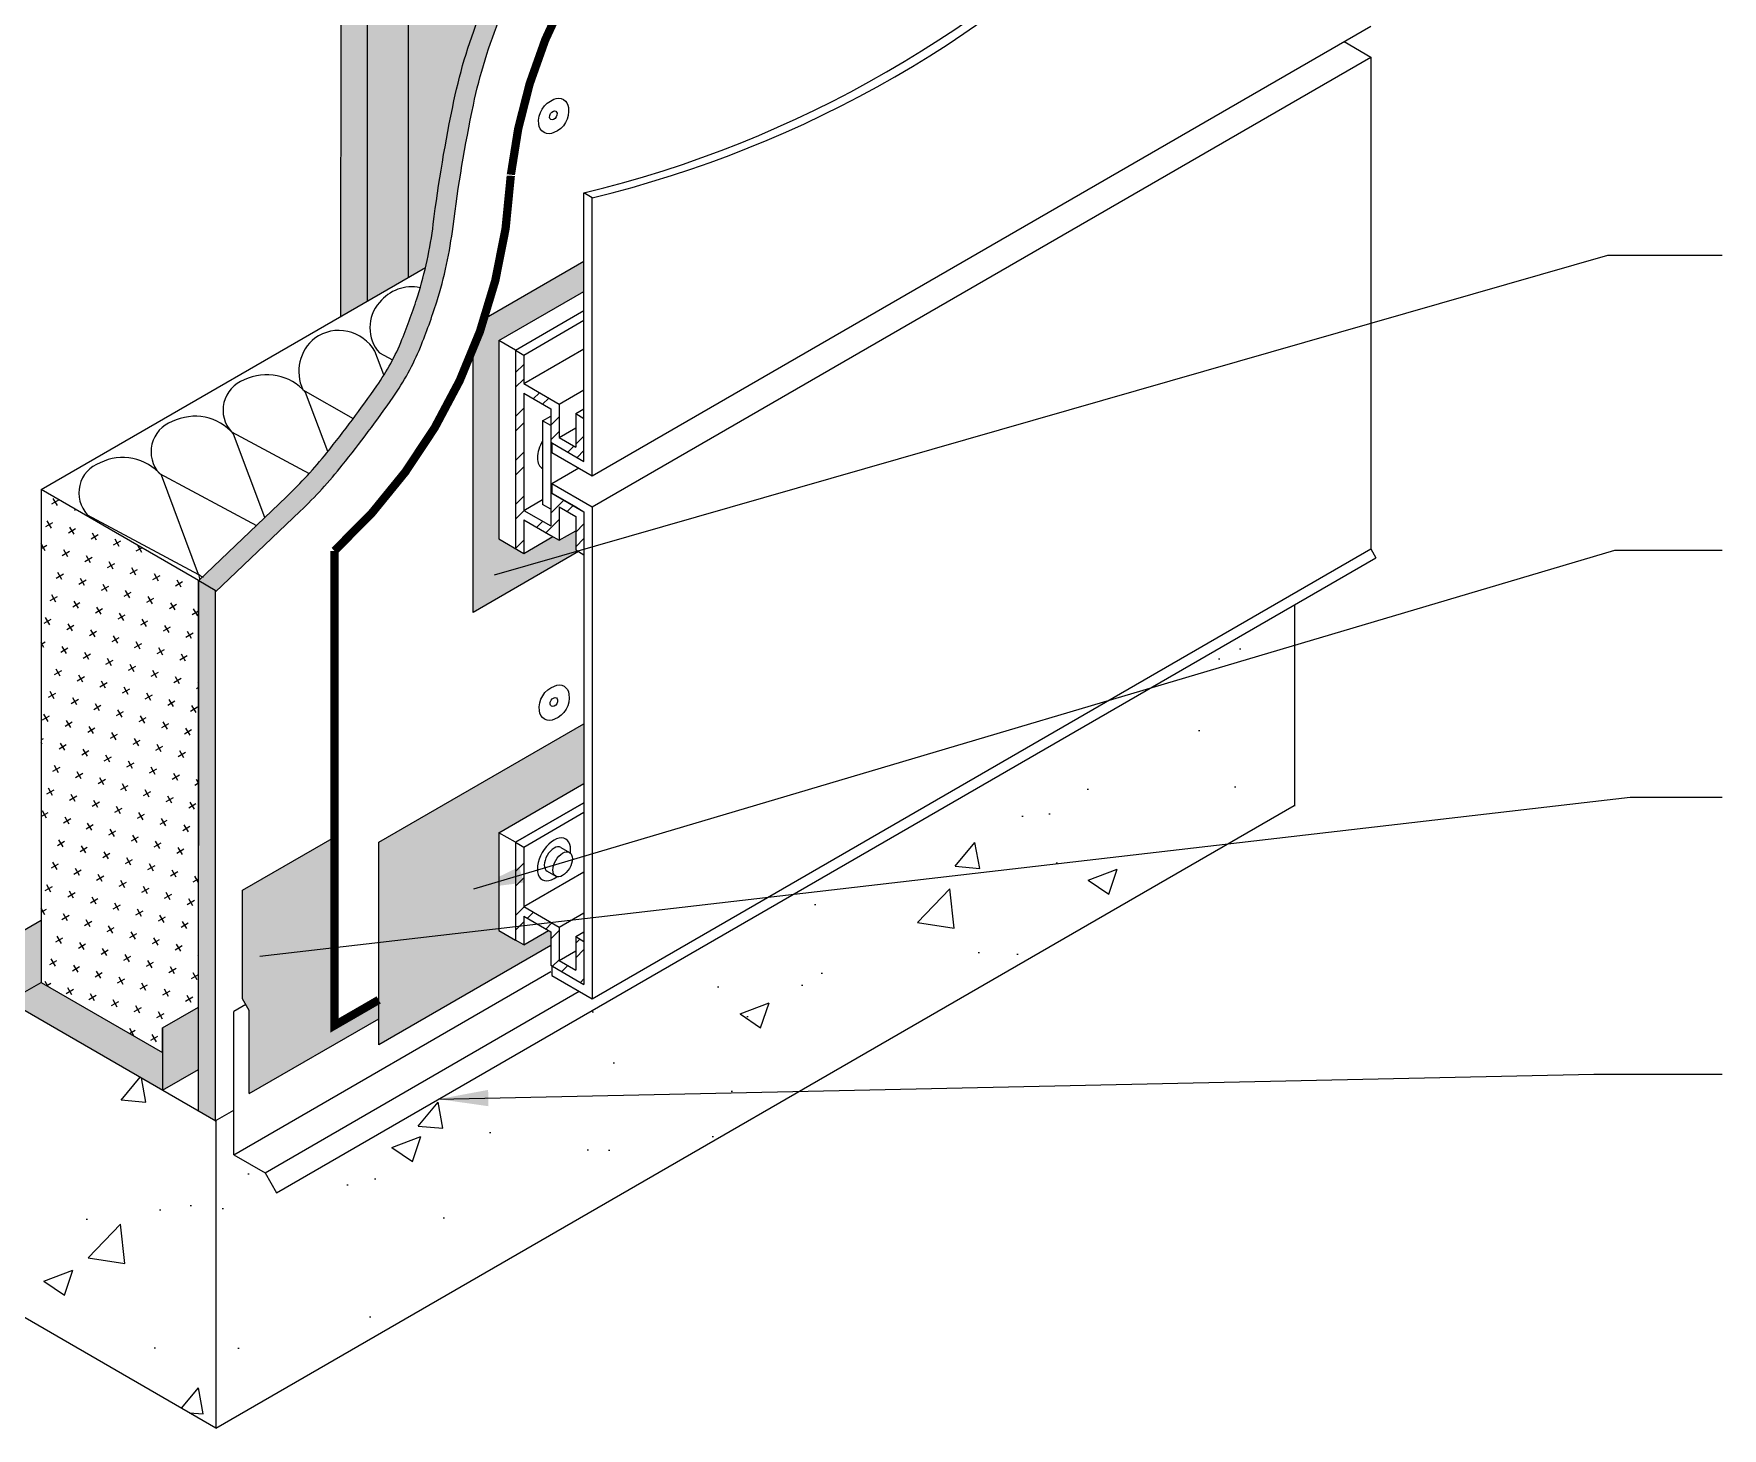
# Model space of a CAD drawing. Extents: x -129 to 51, y 0 to 100.
# Drawn here: x 10.44 to 30.81, y 35.92 to 52.74 of the extents above; entities that cross this region are included whole.
import ezdxf

# ---------------------------------------------------------------- set-up
doc = ezdxf.new("R2010")
doc.units = 0
doc.header["$LTSCALE"] = 1.5
doc.header["$MEASUREMENT"] = 0
doc.linetypes.add('CENTER', pattern=[2, 1.25, -0.25, 0.25, -0.25])
doc.linetypes.add('DASHED', pattern=[0.75, 0.5, -0.25])
for name, color, linetype in [('CLADDING', 252, 'CONTINUOUS'), ('DUPONT_FLASHING', 253, 'CENTER'), ('FASTENING', 7, 'CONTINUOUS'), ('FLASHING', 124, 'CONTINUOUS'), ('INSULATION', 40, 'CONTINUOUS'), ('STRUCTURE', 252, 'CONTINUOUS'), ('STRUCTURE_SHADING', 254, 'CONTINUOUS'), ('TEXT', 7, 'CONTINUOUS'), ('TYVEK', 160, 'DASHED')]:
    doc.layers.add(name, color=color, linetype=linetype)
doc.styles.add('DETAILS', font='sanss___.ttf', dxfattribs={"height": 1})
doc.dimstyles.new('TYVEKDETAILS', dxfattribs={"dimscale": 6, "dimtxt": 1.5, "dimasz": 0.1, "dimexe": 0.75, "dimexo": 0.75, "dimgap": 0.75, "dimtad": 0, "dimtih": 1, "dimtoh": 1, "dimdec": 4, "dimzin": 0, "dimtxsty": 'DETAILS', "dimcen": 0.0625, "dimazin": 3, "dimtfac": 1, "dimtdec": 4, "dimtofl": 0, "dimtmove": 0, "dimatfit": 3, "dimtolj": 1, "dimtzin": 0})
pattern_1 = [(49.99999999999999, (46.42051654389615, 3.520681762248074), (3.586300913003767, -0.3137606749129755), [0.375, -4.125]), (355, (46.42051654389615, 3.520681762248074), (-0.693756668065, 3.760960668500059), [0.3, -3.3]), (100.4514, (46.71937494389615, 3.494535062248074), (2.892546908570108, 3.447197710304768), [0.31870095, -3.50571056]), (46.18420000000001, (46.42051654389615, 4.520681762248074), (5.336205243128222, -0.8275950716450904), [0.5625, -6.1875]), (96.6356, (46.86520026889615, 4.451715227248075), (4.673313527743517, 4.870589354502209), [0.47805144, -5.258565]), (351.1842, (46.42051654389615, 4.520681762248074), (4.673309725668136, 4.870593004626623), [0.45, -4.95]), (21, (46.92051654389615, 4.270681762248074), (2.984535260592308, -2.013094453326694), [0.375, -4.125]), (326.0000000000001, (46.92051654389615, 4.270681762248074), (1.216576659607909, 3.625750225234265), [0.3, -3.3]), (71.4514, (47.16922770889615, 4.102923732248074), (4.20111314290745, 1.612652483549762), [0.31870095, -3.50571056]), (37.50000000000001, (46.42051654389615, 3.520681762248074), (0.06079927658645334, 1.664469269156557), [0, -3.26, 0, -3.35, 0, -3.3125]), (7.499999999999999, (46.42051654389615, 3.520681762248074), (1.315347687210743, 1.972058559411801), [0, -1.91, 0, -3.185, 0, -1.2625]), (327.5, (45.30551654389615, 3.520681762248074), (2.669112180862045, -0.112774358671899), [0, -1.25, 0, -3.9, 0, -5.175]), (317.5, (44.80551654389615, 3.520681762248074), (2.915930846711931, 0.5005249116615882), [0, -1.625, 0, -2.59, 0, -3.675])]

msp = doc.modelspace()

# ---------------------------------------------------------------- hatches: boundary and pattern name
at = {"layer": 'CLADDING'}
h = msp.add_hatch(dxfattribs=at)
h.set_pattern_fill('ANSI32', color=256, style=0)
h.set_pattern_definition([(45, (46.42051654389615, 3.520681762248074), (-0.2651650429449553, 0.2651650429449554), []), (45, (46.59729323889615, 3.520681762248074), (-0.2651650429449553, 0.2651650429449554), [])])
h.paths.add_polyline_path([(16.34935934258268, 48.52361153731068), (16.34935934258267, 48.86929057992667), (16.24935934258268, 48.92702560684564), (16.24935934258268, 46.53422414027312), (16.34935934258268, 46.47648911335416), (16.34935934258269, 46.8799031828891), (16.67596974881375, 46.69133457693148), (16.77596974881375, 46.63359955001251), (16.77596974881376, 47.03701361954747), (16.97596974881375, 46.92154356570956), (16.97596974881375, 46.51812949617461), (17.07596974881379, 46.46039446925562), (17.0759697488138, 46.97927859262849), (16.97596974881375, 47.03701361954746), (16.67596974881374, 47.21021870030435), (16.67596974881373, 47.00851166553687), (16.67596974881375, 46.80680463076938), (16.34935934258267, 46.99537323672703), (16.34935934258269, 48.40814148347276), (16.67596974881374, 48.21957287751514), (16.67596974881376, 47.81615880798019), (16.76266454569821, 47.76610554366161), (17.07596974881375, 47.58521870030435), (17.07596974881375, 48.10410282367722), (16.97596974881375, 48.16183785059617), (16.97596974881374, 47.75842378106123), (16.77596974881375, 47.87389383489915), (16.77596974881375, 48.27730790443408)])
h = msp.add_hatch(dxfattribs=at)
h.set_pattern_fill('ANSI32', color=256, style=0)
h.set_pattern_definition([(45, (46.42051654389616, 3.866360804864058), (-0.2651650429449553, 0.2651650429449554), []), (45, (46.59729323889616, 3.866360804864058), (-0.2651650429449553, 0.2651650429449554), [])])
h.paths.add_polyline_path([(17.07596974881373, 41.79528105069091), (16.97596974881373, 41.85301607760986), (16.97596974881371, 41.44960200807493), (16.77596974881373, 41.56507206191284), (16.77596974881373, 41.96848613144778), (16.34935934258265, 42.21478976432437), (16.34935934258265, 42.93324239529422), (16.24935934258265, 42.99097742221318), (16.24935934258264, 42.44400380807847), (16.24935934258264, 42.15908492575813), (16.24935934258264, 41.81137569478943), (16.34935934258264, 41.75364066787047), (16.34935934258265, 42.09931971048645), (16.67596974881372, 41.91075110452883), (16.67596974881372, 41.50733703499389), (16.76266454569818, 41.4572837706753), (17.07596974881373, 41.27639692731806)])
at = {"layer": 'DUPONT_FLASHING'}
for points in [[(16.04935934258269, 49.04249566068356), (17.07596974881374, 49.63520945507395), (17.07596974881375, 49.99605337331747), (15.87087387782277, 49.30029094780152, -0.014945545231459), (15.73685934258268, 48.93095377763892), (15.73685934258268, 45.76201815523198), (17.01122617504402, 46.49777418899989), (16.97596974881375, 46.51812949617461), (16.97596974881375, 46.74906960385045), (16.77596974881375, 46.63359955001251), (16.69872617504402, 46.67819614812165), (16.34935934258269, 46.47648911335416), (16.04935934258267, 46.64969419411105)], [(14.06372442120689, 43.05268212179602), (12.95558173291956, 42.41289564241278), (12.95558173291964, 41.1033269122742), (13.03683173291964, 40.96259778415923), (13.03683173291976, 39.95865220292413), (14.59855413946711, 40.86031305474374), (14.5985541394671, 41.0892229740669), (14.06372442120689, 40.78043889225876)]]:
    msp.add_hatch(color=256, dxfattribs=at).paths.add_polyline_path(points)
h = msp.add_hatch(color=256, dxfattribs=at)
h.paths.add_polyline_path([(16.04935934258265, 43.1064474760511), (17.07596974881374, 43.6991612704415), (17.07596974881374, 43.8399520499695), (17.07596974881375, 44.42084910692854), (14.59855413946711, 42.99051253797768), (14.5985541394671, 41.08922297406689), (16.04935934258264, 41.92684574862736)])
h.paths.add_polyline_path([(16.67596974881372, 41.74634643077081), (16.67596974881371, 41.91075110452884), (16.64872617504399, 41.92648018917847), (16.34935934258266, 41.75364066787048), (16.24935934258264, 41.81137569478943), (16.04935934258265, 41.92684574862734), (14.59855413946711, 41.08922297406689), (14.59855413946712, 40.5469499694958)])
at = {"layer": 'INSULATION', "linetype": 'CONTINUOUS'}
h = msp.add_hatch(dxfattribs=at)
h.set_pattern_fill('CROSS', color=256, scale=0.8, angle=30, style=0)
h.set_pattern_definition([(30, (46.42051654389615, 3.520681762248074), (0.07320508075688777, 0.2732050807568878), [0.1, -0.3]), (120, (46.48881781408537, 3.502380492058852), (-0.2732050807568877, 0.07320508075688778), [0.09999999999999998, -0.2999999999999999])])
h.paths.add_polyline_path([(12.42369464530076, 46.15000446984613), (10.52441787249134, 47.24655242589325), (10.52441787249134, 41.30146135001215), (11.98880436171822, 40.45599741625937), (11.98880436171822, 40.75065044491333), (12.42369464530076, 41.00173446720763)])
at = {"layer": 'STRUCTURE'}
h = msp.add_hatch(dxfattribs=at)
h.set_pattern_fill('AR-SAND', color=256, scale=0.25, style=0)
h.set_pattern_definition([(37.50000000000001, (41.64719387124585, 2.431047292955029), (-0.01574833952740204, 0.4817059422532897), [0, -0.38, 0, -0.425, 0, -0.40625]), (7.499999999999999, (41.64719387124585, 2.431047292955029), (0.4424441763169318, 0.7055365163074351), [0, -0.205, 0, -0.3425, 0, -0.13125]), (327.5, (41.33969387124585, 2.431047292955029), (0.7785354654378738, 0.001414763384241124), [0, -0.125, 0, -0.45, 0, -0.5875]), (317.5, (41.33969387124585, 2.431047292955029), (0.7515316511430733, 0.2194188912335623), [0, -0.0625, 0, -0.295, 0, -0.3375])])
h.paths.add_polyline_path([(25.64063115015262, 59.89177178795427), (25.43312039462898, 60.00290550506834), (17.53308082566205, 55.44181553331581), (17.73308082566206, 55.32634547947787)])
h.paths.add_polyline_path([(17.74479209020433, 55.31958397774185), (17.53308082566206, 55.4418155333158, 0.02202440919495274), (16.34658964490005, 53.94377030718256, 0.06029966926027795), (15.84936643130354, 53.0509335519138, 0.04506024657636597), (15.50687118908103, 51.93431063452189, 0.02073115222964359), (15.2576753252727, 50.44784204976371, -0.04479910819463411), (15.06924742364592, 49.58157302400132, -0.02091384948871538), (14.8796280291521, 49.05482719819424, -0.05565526587535707), (14.57617193845951, 48.49744532412785, -0.01612494577826618), (13.97168259608587, 47.68893494506248, -0.03370422444087551), (13.48604380774573, 47.15881031059969), (12.4266441838279, 46.14830155298349), (12.62664418382784, 46.03283149914562), (12.62664418382784, 46.00739974440397), (13.65169481704578, 46.98514470341775, 0.03370422444086479), (14.15916503616644, 47.53910058764926, 0.01612494577826873), (14.77292134525405, 48.36000562489212, 0.05565526587535749), (15.10184614624518, 48.96416789952274, 0.02091384948871565), (15.298262849531, 49.50979604505487, 0.04479910819463601), (15.4958134627129, 50.4180053693767, -0.02073115222964427), (15.74172024525322, 51.88485438299554, -0.04506024657635373), (16.07155625398169, 52.96020493075018, -0.06032015627787331), (16.54090936150206, 53.80291590898499, -0.02256722528568807)])
h.paths.add_polyline_path([(12.62664418382785, 46.03283149914562), (12.4266441838279, 46.1483015529835), (12.42481717672419, 42.96040807781472), (12.62664418382785, 43.07693295469575)])
h.paths.add_polyline_path([(12.62664418382785, 43.07693295469576), (12.42481717672419, 42.96040807781473), (12.42348267245209, 40.63186898620096), (12.62664418382784, 40.74916433948272)])
h.paths.add_polyline_path([(12.62664418382785, 40.74916433948272), (12.42348267245208, 40.63186898620096), (12.42297725520893, 39.74998060798164), (12.62664418382785, 39.63239345191848)])
at = {"layer": 'STRUCTURE', "linetype": 'CONTINUOUS'}
h = msp.add_hatch(dxfattribs=at)
h.set_pattern_fill('AR-CONC', color=256, scale=0.5, style=0)
h.set_pattern_definition(pattern_1)
h.paths.add_polyline_path([(25.65234241469598, 43.43899712331201), (25.65234241469598, 45.85691008938498), (13.36695285548024, 38.76393712027232), (13.22824517683027, 39.00418586709397), (12.85001277135989, 39.22255844820854), (12.85001277135988, 39.76135536605861), (12.63370280060621, 39.63646874621559), (12.63370280060621, 35.92268203763454)])
h.paths.add_polyline_path([(9.613313950242272, 43.05275237791568), (8.157861347060631, 42.21244642567601), (9.612828458367737, 41.37242077230081)])
h = msp.add_hatch(dxfattribs=at)
h.set_pattern_fill('AR-CONC', color=256, scale=0.5, style=0)
h.set_pattern_definition(pattern_1)
h.paths.add_polyline_path([(12.63370280060621, 39.62831815762141), (8.157861347060631, 42.21244642567601), (8.157861347060631, 38.50681030568916), (12.63370280060622, 35.92268203763454)])
h.paths.add_polyline_path([(9.613313950242265, 43.05275237791567), (8.157861347060646, 42.21244642567601), (9.61282845836773, 41.37242077230081)])
at = {"layer": 'STRUCTURE_SHADING', "linetype": 'CONTINUOUS'}
h = msp.add_hatch(color=256, dxfattribs=at)
h.paths.add_polyline_path([(17.11476232063102, 54.94408201109525), (17.11476232063099, 55.20029923183336), (16.31225194895147, 54.73696965271674), (16.31225194895147, 53.89583940271678, -0.003466417003296089), (16.34658964490034, 53.94377030718296, -0.0145318782836745)])
h.paths.add_polyline_path([(16.31225194895147, 54.73696965271674), (15.9997519489515, 54.91739161183843), (15.9997519489515, 53.3787593774321, -0.03556474674277812), (16.31225194895147, 53.89583940271679)], flags=17)
h.paths.add_polyline_path([(14.14337669254794, 49.33595927483904), (14.45968843949042, 49.51858194708411), (14.45968843949042, 55.80654769359496), (14.14718843949052, 55.98696965271666)])
h.paths.add_polyline_path([(14.45968843949042, 49.51858194708411), (14.95908725553835, 49.80690998796236), (14.95908725553835, 56.4557196527167), (14.14718843949051, 55.98696965271667), (14.45968843949042, 55.80654769359496)])
edge = h.paths.add_edge_path()
edge.add_line((14.95908725553835, 49.80690998796236), (15.16345414082579, 49.92490126419651))
edge.add_arc((10.33897661775345, 51.06411310501583), 4.957155130605982, 346.7140188359568, 352.8585404330851)
edge.add_arc((33.3001115040686, 48.1872784648816), 18.18349941532756, 168.1079908111022, 172.8585404330861, ccw=False)
edge.add_arc((21.86070646813475, 50.59627299945684), 6.493193934128114, 157.7879239327835, 168.1079908111019, ccw=False)
edge.add_arc((19.78618382346079, 51.4433801119908), 4.252382772211374, 152.9529638721167, 157.7879239327848, ccw=False)
edge.add_line((15.99886915619694, 53.37703128335759), (15.99975194895157, 54.9173916118384))
edge.add_line((15.99975194895157, 54.9173916118384), (16.31225194895147, 54.73696965271673))
edge.add_line((16.31225194895147, 54.73696965271673), (17.11476232059431, 55.20029923181217))
edge.add_line((17.11476232059431, 55.20029923181217), (15.94060901765855, 55.88410174809714))
edge.add_line((15.94060901765855, 55.88410174809714), (15.76310236170196, 55.97906802440411))
edge.add_arc((16.04802030951589, 56.24171340173314), 0.3875059112049803, 219.3329686408438, 222.6707329801326, ccw=False)
edge.add_line((15.7482939318393, 55.99610206294017), (14.95908725553835, 56.4557196527167))
edge.add_line((14.95908725553835, 56.4557196527167), (14.95908725553835, 49.80690998796236))
h = msp.add_hatch(color=256, dxfattribs=at)
h.paths.add_polyline_path([(12.42369464530077, 41.00173446720763), (11.9888043617182, 40.7506504449133), (11.98880436171822, 40.00065044491333), (12.4232646720648, 40.25148622204413)])
h.paths.add_polyline_path([(10.52441787249134, 41.30146135001215), (10.52441787249134, 42.0514613500121), (10.13007582776937, 41.82378786433912), (10.13007582776939, 41.07378786433914)])
h.paths.add_polyline_path([(11.98880436171822, 40.45599741625937), (10.52441787249134, 41.30146135001215), (10.13007582776939, 41.07378786433915), (11.98880436171822, 40.00065044491335)])

# ---------------------------------------------------------------- linework, layer by layer
at = {"layer": 'CLADDING'}
for p, q in [((17.17596974881375, 47.41201361954747), (26.57403025118624, 52.83798638045261)), ((26.24927072476709, 52.65048638045261), (26.57403025118624, 52.46298638045259)), ((17.17596974881376, 47.03701361954746), (26.57403025118624, 52.46298638045259)), ((26.57403025118623, 52.46298638045258), (26.57403025118624, 46.52916460746633)), ((17.07596974881375, 47.58521870030436), (17.07596974881375, 50.82462103603888)), ((17.17596974881376, 50.76688600911994), (17.07596974881375, 50.82462103603889)), ((17.17596974881375, 47.41201361954747), (17.17596974881376, 50.76688600911993)), ((16.04935934258268, 49.04249566068357), (17.07596974881379, 49.63520945507398)), ((16.24935934258268, 48.92702560684563), (17.07596974881375, 49.40426934739808)), ((16.34935934258268, 48.86929057992666), (17.07596974881375, 49.28879929356015)), ((16.04935934258268, 49.04249566068357), (16.04935934258267, 46.64969419411106)), ((16.24935934258268, 48.92702560684563), (16.04935934258268, 49.04249566068357)), ((16.24935934258268, 48.92702560684563), (16.24935934258268, 46.53422414027312)), ((16.24935934258268, 48.92702560684563), (16.34935934258268, 48.86929057992667)), ((16.34935934258268, 48.52361153731068), (17.07596974881377, 48.94312025094419)), ((16.34935934258268, 48.86929057992666), (16.34935934258268, 48.52361153731068)), ((16.34935934258268, 48.52361153731068), (16.77596974881375, 48.27730790443409)), ((16.34935934258268, 48.40814148347276), (16.67596974881375, 48.21957287751514)), ((16.34935934258269, 48.40814148347275), (16.34935934258267, 46.99537323672703)), ((16.77596974881375, 48.27730790443409), (17.07596974881376, 48.45051298519099)), ((16.57596974881373, 48.07560086966664), (16.67596974881375, 48.13333589658561)), ((16.67596974881375, 48.21957287751514), (16.67596974881375, 47.81615880798019)), ((16.77596974881375, 48.27730790443409), (16.77596974881375, 47.87389383489915)), ((16.97596974881375, 48.16183785059617), (17.07596974881376, 48.21957287751514)), ((16.97596974881375, 48.16183785059617), (16.97596974881375, 47.75842378106123)), ((16.97596974881375, 48.16183785059617), (17.07596974881376, 48.10410282367722)), ((16.57596974881373, 48.07560086966664), (16.57596974881375, 47.06624669245582)), ((16.67596974881375, 48.01786584274767), (16.57596974881373, 48.07560086966664)), ((16.67596974881375, 48.01786584274767), (16.67596974881373, 47.00851166553687)), ((16.77596974881375, 47.87389383489915), (16.97596974881375, 47.98936388873708)), ((16.67596974881375, 47.81615880798019), (16.76266454569821, 47.76610554366161)), ((16.687936995642, 47.80924951480244), (16.68793699564202, 47.6937794609645)), ((16.68793699564202, 47.6937794609645), (17.17596974881375, 47.41201361954747)), ((16.76266454569821, 47.76610554366161), (17.07596974881375, 47.58521870030436)), ((16.77596974881375, 47.87389383489915), (16.97596974881375, 47.75842378106123)), ((16.68793699564206, 47.31877946096449), (17.01269652206123, 47.50627946096449)), ((16.68793699564206, 47.31877946096449), (17.17596974881375, 47.03701361954747)), ((16.68793699564206, 47.31877946096449), (16.68793699564208, 47.20330940712653)), ((16.34935934258267, 46.99537323672703), (16.57596974881375, 47.1262068157657)), ((16.67596974881375, 47.21021870030434), (16.67596974881375, 46.80680463076938)), ((16.67596974881375, 47.21021870030434), (16.97596974881375, 47.03701361954746)), ((16.68793699564208, 47.20330940712653), (17.07596974881381, 46.97927859262848)), ((16.34935934258267, 46.99537323672703), (16.67596974881375, 46.80680463076938)), ((16.34935934258269, 46.8799031828891), (16.34935934258269, 46.47648911335416)), ((16.34935934258269, 46.8799031828891), (16.67596974881375, 46.69133457693148)), ((16.67596974881373, 47.00851166553687), (16.57596974881375, 47.06624669245582)), ((16.77596974881376, 47.03701361954747), (16.97596974881376, 46.92154356570956)), ((16.77596974881376, 47.03701361954747), (16.77596974881375, 46.63359955001252)), ((16.97596974881375, 47.03701361954746), (17.07596974881377, 46.9792785926285)), ((16.97596974881375, 46.92154356570956), (16.97596974881375, 46.5181294961746)), ((17.07596974881381, 46.97927859262848), (17.07596974881372, 41.27639692731805)), ((17.17596974881376, 47.03701361954744), (17.17596974881372, 41.10319184656117)), ((16.34935934258269, 46.47648911335416), (16.69872617504402, 46.67819614812164)), ((16.67596974881375, 46.69133457693148), (16.77596974881375, 46.63359955001252)), ((16.77596974881375, 46.63359955001252), (16.97596974881376, 46.74906960385044)), ((16.04935934258267, 46.64969419411106), (16.34935934258269, 46.47648911335416)), ((16.97596974881375, 46.5181294961746), (17.0759697488138, 46.46039446925561)), ((17.17596974881372, 41.10319184656117), (26.57403025118624, 46.52916460746633)), ((17.07596974881374, 43.8399520499695), (17.07596974881374, 43.12254212014967)), ((16.04935934258265, 43.10644747605111), (17.07596974881376, 43.69916127044151)), ((16.24935934258265, 42.99097742221318), (17.07596974881375, 43.46822116276565)), ((17.07596974881375, 43.46822116276565), (16.24935934258264, 42.99097742221317)), ((16.34935934258265, 42.93324239529422), (17.07596974881375, 43.35275110892773)), ((16.04935934258265, 43.10644747605111), (16.04935934258264, 41.92684574862736)), ((16.24935934258264, 42.99097742221317), (16.04935934258265, 43.10644747605111)), ((16.24935934258265, 42.99097742221318), (16.24935934258264, 41.81137569478943)), ((16.24935934258265, 42.99097742221318), (16.34935934258265, 42.93324239529422)), ((16.34935934258265, 42.93324239529422), (16.34935934258265, 42.21478976432437)), ((16.79725876841187, 42.92831320697), (16.90145138821688, 42.868157569878)), ((16.34935934258265, 42.21478976432437), (17.07596974881374, 42.63429847795788)), ((16.63149756902308, 42.64120638770506), (16.73569018882809, 42.58105075061307)), ((16.34935934258265, 42.21478976432437), (16.77596974881373, 41.96848613144778)), ((16.34935934258265, 42.09931971048645), (16.67596974881372, 41.91075110452883)), ((16.34935934258265, 42.09931971048645), (16.34935934258264, 41.75364066787047)), ((16.77596974881373, 41.96848613144778), (17.07596974881373, 42.14169121220468)), ((16.04935934258264, 41.92684574862736), (16.24935934258264, 41.81137569478943)), ((16.34935934258264, 41.75364066787047), (16.24935934258264, 41.81137569478943)), ((16.34935934258264, 41.75364066787047), (16.64872617504399, 41.92648018917847)), ((16.67596974881372, 41.91075110452883), (16.67596974881372, 41.50733703499389)), ((16.77596974881373, 41.96848613144778), (16.77596974881372, 41.56507206191284)), ((16.97596974881372, 41.85301607760987), (17.07596974881373, 41.91075110452883)), ((16.97596974881372, 41.85301607760987), (16.97596974881372, 41.44960200807493)), ((16.97596974881372, 41.85301607760987), (17.07596974881373, 41.79528105069091)), ((16.77596974881372, 41.56507206191284), (16.97596974881372, 41.68054211575078)), ((16.67596974881372, 41.50733703499389), (16.76266454569818, 41.4572837706753)), ((16.68793699564198, 41.50042774181613), (16.68793699564199, 41.38495768797819)), ((16.68793699564199, 41.38495768797819), (17.17596974881372, 41.10319184656117)), ((16.76266454569818, 41.4572837706753), (17.07596974881372, 41.27639692731805)), ((16.77596974881372, 41.56507206191284), (16.97596974881372, 41.44960200807493))]:
    msp.add_line(p, q, dxfattribs=at)
for centre in [(13.8529024990866, 64.1936692047368), (13.95290249908661, 64.13593417781784)]:
    msp.add_arc(centre, 13.75207662257699, 283.5544595719458, 316.4455404280542, dxfattribs=at)
for centre, major_axis, ratio, start_param, end_param in [((16.71437816871747, 47.74577382644979), (-0.1416839832399485, -0.245403857590334), 0.5773502691896194, 4.689529459374473, 6.306044828189833), ((16.71437816871747, 42.78475979733753), (-0.1416839832399485, -0.245403857590334), 0.5773502691896194, 2.188950782762249, 7.235827178007129), ((16.71437816871747, 42.78475979733753), (-0.0828805996943901, -0.1435534096324705), 0.5773502691896217, 3.141592653589793, 6.283185307179586)]:
    msp.add_ellipse(centre, major_axis=major_axis, ratio=ratio, start_param=start_param, end_param=end_param, dxfattribs=at)
msp.add_ellipse((16.81857078852249, 42.72460416024553), major_axis=(-0.0828805996943901, -0.1435534096324705), ratio=0.5773502691896217, dxfattribs=at)
at = {"layer": 'FASTENING'}
for points in [[(16.71421016008926, 51.95371314996891, -0.546252201092799), (16.88741524084614, 51.8537131499689, -0.3537160203436517), (16.71421016008926, 51.5537131499689, -0.5560120530374328), (16.53029817278877, 51.65517504796506, -0.3458248453514607), (16.71421016008926, 51.95371314996891, -1.000000000000007)], [(16.70724559996673, 51.81063042218409, -0.546252201092799), (16.75054687015596, 51.7856304221841, -0.3537160203436517), (16.70724559996673, 51.7106304221841, -0.5560120530374328), (16.66126760314161, 51.73599589668314, -0.3458248453514607), (16.70724559996674, 51.81063042218409, -1.000000000000007)], [(16.72134272884, 44.87617917808669, -0.546252201092799), (16.89454780959689, 44.7761791780867, -0.3537160203436517), (16.72134272884, 44.47617917808669, -0.5560120530374328), (16.53743074153951, 44.57764107608285, -0.3458248453514607), (16.72134272884, 44.87617917808669, -1.000000000000007)], [(16.71437816871747, 44.73309645030188, -0.546252201092799), (16.75767943890669, 44.70809645030189, -0.3537160203436517), (16.71437816871747, 44.63309645030188, -0.5560120530374328), (16.66840017189234, 44.65846192480092, -0.3458248453514607), (16.71437816871747, 44.73309645030188, -1.000000000000007)]]:
    msp.add_lwpolyline(points, format="xyb", dxfattribs=at)
at = {"layer": 'FLASHING'}
for p, q in [((26.57403025118624, 46.52916460746631), (26.63470303729733, 46.42407625928517)), ((13.36695285548023, 38.76393712027232), (26.63470303729733, 46.42407625928517)), ((12.85001277135989, 39.22255844820853), (16.67596974881372, 41.4314757390494)), ((13.22824517683028, 39.00418586709397), (17.01989996373603, 41.19329877898813)), ((12.99620673291965, 41.03296234821671), (12.85001277135986, 40.94855722515628)), ((12.85001277135989, 39.22255844820853), (12.85001277135986, 40.94855722515628)), ((12.85001277135989, 39.22255844820853), (13.22824517683028, 39.00418586709397)), ((13.22824517683028, 39.00418586709397), (13.36695285548023, 38.76393712027232))]:
    msp.add_line(p, q, dxfattribs=at)
at = {"layer": 'INSULATION'}
for p, q in [((12.42369464530076, 46.15000446984613), (10.52441787249135, 47.24655242589324)), ((10.52441787249135, 47.24655242589324), (10.52441787249134, 41.30146135001216)), ((12.42369464530076, 41.00173446720763), (12.42369464530076, 46.15000446984613)), ((10.52441787249135, 41.30146135001215), (11.98880436171822, 40.45599741625937)), ((11.98880436171822, 40.75065044491333), (12.42369464530076, 41.00173446720763)), ((11.98880436171822, 40.45599741625937), (11.98880436171822, 40.75065044491332))]:
    msp.add_line(p, q, dxfattribs=at)
msp.add_lwpolyline([(10.52441787249135, 47.24655242589324), (15.16345414082578, 49.92490126419651)], dxfattribs=at)
for points in [[(15.09903174898147, 49.68018314415699, 0.2869780379893199), (14.60855333219731, 49.50213703094559, 0.3833368431207439), (14.60855333219731, 48.89604727484934), (14.76679853033231, 48.81155379939533)], [(14.66232204230967, 48.62826332375121), (14.55141787595307, 48.91487379196397, 0.4411467991369616), (13.82784571136123, 49.07328370735436, 0.3448708299361884), (13.68290228216645, 48.45055848641164), (14.29196259666002, 48.1037399649899)], [(13.98445158297364, 47.70493376279851), (13.71655234066169, 48.41692629332681, 0.3427013915771003), (12.97624662729336, 48.56827014169096, 0.5367475441717707), (12.82241631296697, 47.94096483570862), (13.75956105391182, 47.43959126225823)], [(13.22536948471397, 46.91016600267071), (12.8472670528597, 47.91504419841176, 0.3427013915771003), (12.10696133949136, 48.06638804677591, 0.5367475441717707), (11.95313102516499, 47.43908274079357), (13.12345712504838, 46.81295685739033)], [(12.48309947952276, 46.18499558218914, -0.02638599692185849), (12.42540970530325, 46.22300294796204), (11.97582597849723, 47.41785610458359, 0.3427013915771003), (11.2355202651289, 47.56919995294774, 0.5367475441717707), (11.08168995080252, 46.9418946469654), (12.42540970530325, 46.22300294796204, -0.03202871412555263), (12.43753275643897, 46.15868762235053, -0.03202871412555263)]]:
    msp.add_lwpolyline(points, format="xyb", dxfattribs=at)
at = {"layer": 'STRUCTURE'}
for p, q in [((14.95908725553835, 49.80690998796236), (14.95908725553835, 56.4557196527167)), ((14.14337669254794, 49.33595927483904), (14.14718843949052, 55.98696965271666)), ((14.45968843949042, 55.80654769359496), (14.45968843949042, 49.51858194708412)), ((25.65234241469597, 45.85691008938499), (25.65234241469598, 43.42494560112654)), ((12.63370280060621, 35.92268203763454), (25.64768976693098, 43.43631091587244)), ((12.63370280060621, 39.6283181576214), (8.157861347060638, 42.21244642567601)), ((11.98880436171821, 40.75065044491332), (11.98880436171822, 40.0006504449133)), ((12.62664418382785, 39.6323934519185), (12.85001277135988, 39.76135536605862)), ((12.63370280060621, 39.64461933480975), (12.63370280060621, 35.92268203763454)), ((12.63370280060621, 35.92268203763454), (8.157861347060638, 38.50681030568917))]:
    msp.add_line(p, q, dxfattribs=at)
at = {"layer": 'STRUCTURE', "color": 7}
for p, q in [((17.07596974881374, 49.99605337331747), (15.87087387782277, 49.30029094780152)), ((15.73685934258268, 45.76201815523198), (15.73685934258268, 48.9309537776389)), ((17.01122617504402, 46.49777418899989), (15.73685934258268, 45.76201815523198)), ((12.95558173291957, 42.41289564241278), (14.06372442120689, 43.05268212179601)), ((12.95558173291965, 41.1033269122742), (12.95558173291957, 42.41289564241278)), ((13.03683173291964, 40.96259778415923), (12.95558173291965, 41.1033269122742)), ((13.03683173291975, 39.95865220292413), (13.03683173291964, 40.96259778415923)), ((13.03683173291975, 39.95865220292413), (14.59855413946711, 40.86031305474374))]:
    msp.add_line(p, q, dxfattribs=at)
at = {"layer": 'STRUCTURE'}
for points in [[(12.4266441838279, 46.1483015529835), (13.48604380774573, 47.15881031059969, 0.03370422444086486), (13.97168259608573, 47.68893494506231, 0.01612494577826863), (14.57617193845948, 48.49744532412778, 0.05565526587535737), (14.87962802915207, 49.05482719819418, 0.02091384948871555), (15.0692474236459, 49.58157302400126, 0.04479910819463596), (15.2576753252727, 50.44784204976368, -0.02073115222964429), (15.50687118908104, 51.93431063452191, -0.04506024657635389), (15.84936643130343, 53.05093355191353, -0.06029966926032423), (16.34658964490034, 53.94377030718296, -0.02202440919494416), (17.53308082566189, 55.44181553331562)], [(12.62664418382785, 46.00739974440397), (13.65169481704578, 46.98514470341775, 0.03370422444086479), (14.15916503616644, 47.53910058764926, 0.01612494577826873), (14.77292134525405, 48.36000562489212, 0.0556552658753575), (15.10184614624518, 48.96416789952274, 0.02091384948871565), (15.298262849531, 49.50979604505487, 0.04479910819463601), (15.4958134627129, 50.4180053693767, -0.02073115222964426), (15.74172024525322, 51.88485438299554, -0.04506024657635373), (16.07155625398169, 52.96020493075018, -0.06032015627787334), (16.54090936150206, 53.80291590898499, -0.02256722528568795), (17.74479209020432, 55.31958397774184)]]:
    msp.add_lwpolyline(points, format="xyb", dxfattribs=at)
for points in [[(12.42297725520893, 39.74998060798163), (12.4266441838279, 46.1483015529835), (12.62664418382785, 46.03283149914562), (12.62664418382785, 39.63239345191848)], [(10.13007582776937, 41.82378786433912), (10.52441787249134, 42.05146135001211)], [(10.13007582776937, 41.07378786433912), (10.52441787249135, 41.30146135001215)], [(11.98880436171821, 40.75065044491332), (12.42369464530076, 41.00173446720763)], [(11.98880436171821, 40.00065044491332), (12.42326467206479, 40.25148622204414)]]:
    msp.add_lwpolyline(points, dxfattribs=at)
at = {"layer": 'STRUCTURE', "color": 7}
msp.add_lwpolyline([(16.67596974881372, 41.74634643077079), (14.59855413946711, 40.54694996949579), (14.59855413946711, 42.99051253797768), (17.07596974881377, 44.42084910692854)], dxfattribs=at)
at = {"layer": 'TYVEK', "const_width": 0.1}
for points in [[(18.21540067228907, 54.94389955517082, 0.1848847346174926), (16.193818815927, 51.04418520181931, 0.1848847346174926)], [(16.19279692786101, 51.03160527528042, -0.1976340344717614), (14.06372442120689, 46.50605255857045), (14.06372442120689, 40.78043889225875), (14.59855413946711, 41.0892229740669)]]:
    msp.add_lwpolyline(points, format="xyb", dxfattribs=at)
at = {"layer": 'TYVEK', "color": 23, "const_width": 0.09}
msp.add_lwpolyline([(14.0572372048463, 43.79177826902735), (14.0572372048463, 43.79177826902735)], close=True, dxfattribs=at)

# ---------------------------------------------------------------- leaders
at = {"layer": 'TEXT'}
for points, override in [([(15.99462182530782, 46.21762306571119), (29.43280528559422, 50.07333168333859), (30.81361074232132, 50.07333168333859)], {"dimgap": 0.75, "dimtad": 0, "dimfxl": 3}), ([(15.74646848002458, 42.42824584279387), (29.51680248695908, 46.51644799416267), (30.81361074232129, 46.51644799416267)], {"dimgap": 0.75, "dimtad": 0, "dimfxl": 3}), ([(13.16283546354031, 41.61729434492261), (29.70421564770254, 43.53682255072979), (30.81361074232129, 43.53682255072979)], {"dimfxl": 3}), ([(15.32146130214697, 39.89237309808877), (29.26336460425822, 40.19452822250875), (30.81361074232129, 40.19452822250875)], {"dimgap": 0.75, "dimtad": 0, "dimfxl": 3})]:
    msp.add_leader(points, dimstyle='TYVEKDETAILS', override=override, dxfattribs=at)

doc.saveas('drawing.dxf')
